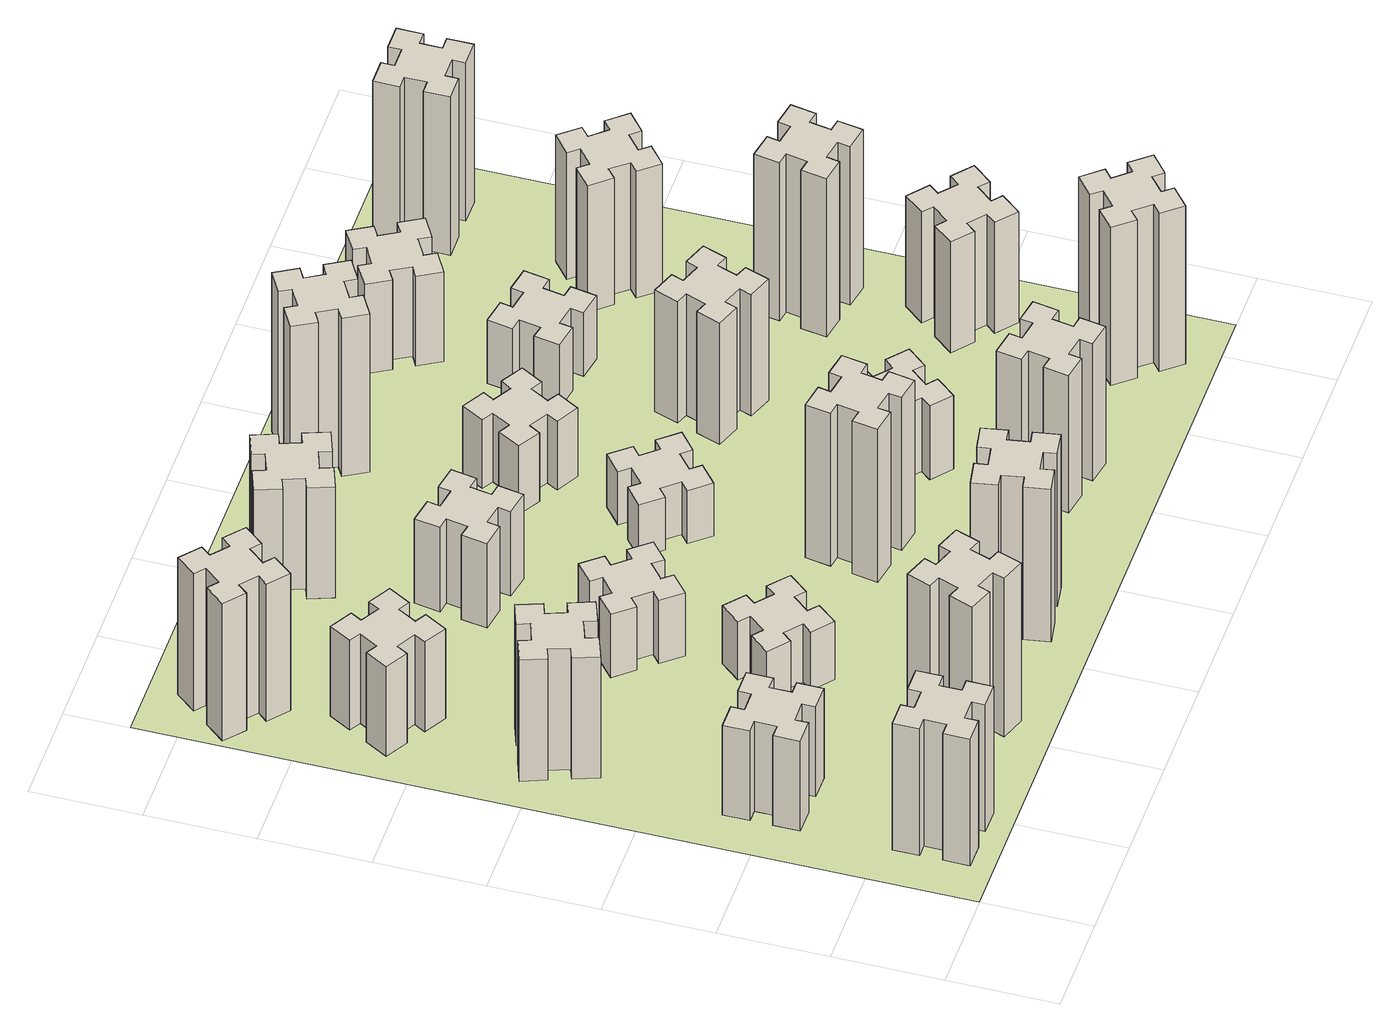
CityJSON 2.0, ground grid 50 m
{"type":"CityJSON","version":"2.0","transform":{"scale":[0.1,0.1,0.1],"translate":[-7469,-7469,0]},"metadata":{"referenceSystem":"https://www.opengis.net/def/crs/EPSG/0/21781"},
"CityObjects":{
"building1":{"type":"Building","attributes":{"class":"1000","function":"1000","usage":"1000","yearOfConstruction":2016,"roofType":"1000","measuredHeight":72,"storeysAboveGround":30,"storeysBelowGround":0},"geometry":[{"type":"Solid","lod":"1","boundaries":[[[[0,1,2,3,4,5,6,7,8,9,10,11,12,13,14,15,16,17,18,19]],[[17,16,20,21]],[[16,15,22,20]],[[15,14,23,22]],[[14,13,24,23]],[[13,12,25,24]],[[12,11,26,25]],[[11,10,27,26]],[[10,9,28,27]],[[9,8,29,28]],[[8,7,30,29]],[[7,6,31,30]],[[6,5,32,31]],[[5,4,33,32]],[[4,3,34,33]],[[3,2,35,34]],[[2,1,36,35]],[[1,0,37,36]],[[0,19,38,37]],[[19,18,39,38]],[[18,17,21,39]],[[24,25,26,27,28,29,30,31,32,33,34,35,36,37,38,39,21,20,22,23]]]]}]},
"building2":{"type":"Building","attributes":{"class":"1000","function":"1000","usage":"1000","yearOfConstruction":2016,"roofType":"1000","measuredHeight":51,"storeysAboveGround":30,"storeysBelowGround":0},"geometry":[{"type":"Solid","lod":"1","boundaries":[[[[40,41,42,43,44,45,46,47,48,49,50,51,52,53,54,55,56,57,58,59]],[[57,56,60,61]],[[56,55,62,60]],[[55,54,63,62]],[[54,53,64,63]],[[53,52,65,64]],[[52,51,66,65]],[[51,50,67,66]],[[50,49,68,67]],[[49,48,69,68]],[[48,47,70,69]],[[47,46,71,70]],[[46,45,72,71]],[[45,44,73,72]],[[44,43,74,73]],[[43,42,75,74]],[[42,41,76,75]],[[41,40,77,76]],[[40,59,78,77]],[[59,58,79,78]],[[58,57,61,79]],[[64,65,66,67,68,69,70,71,72,73,74,75,76,77,78,79,61,60,62,63]]]]}]},
"building3":{"type":"Building","attributes":{"class":"1000","function":"1000","usage":"1000","yearOfConstruction":2016,"roofType":"1000","measuredHeight":69,"storeysAboveGround":30,"storeysBelowGround":0},"geometry":[{"type":"Solid","lod":"1","boundaries":[[[[80,81,82,83,84,85,86,87,88,89,90,91,92,93,94,95,96,97,98,99]],[[97,96,100,101]],[[96,95,102,100]],[[95,94,103,102]],[[94,93,104,103]],[[93,92,105,104]],[[92,91,106,105]],[[91,90,107,106]],[[90,89,108,107]],[[89,88,109,108]],[[88,87,110,109]],[[87,86,111,110]],[[86,85,112,111]],[[85,84,113,112]],[[84,83,114,113]],[[83,82,115,114]],[[82,81,116,115]],[[81,80,117,116]],[[80,99,118,117]],[[99,98,119,118]],[[98,97,101,119]],[[104,105,106,107,108,109,110,111,112,113,114,115,116,117,118,119,101,100,102,103]]]]}]},
"building4":{"type":"Building","attributes":{"class":"1000","function":"1000","usage":"1000","yearOfConstruction":2016,"roofType":"1000","measuredHeight":90,"storeysAboveGround":30,"storeysBelowGround":0},"geometry":[{"type":"Solid","lod":"1","boundaries":[[[[120,121,122,123,124,125,126,127,128,129,130,131,132,133,134,135,136,137,138,139]],[[137,136,140,141]],[[136,135,142,140]],[[135,134,143,142]],[[134,133,144,143]],[[133,132,145,144]],[[132,131,146,145]],[[131,130,147,146]],[[130,129,148,147]],[[129,128,149,148]],[[128,127,150,149]],[[127,126,151,150]],[[126,125,152,151]],[[125,124,153,152]],[[124,123,154,153]],[[123,122,155,154]],[[122,121,156,155]],[[121,120,157,156]],[[120,139,158,157]],[[139,138,159,158]],[[138,137,141,159]],[[144,145,146,147,148,149,150,151,152,153,154,155,156,157,158,159,141,140,142,143]]]]}]},
"building5":{"type":"Building","attributes":{"class":"1000","function":"1000","usage":"1000","yearOfConstruction":2016,"roofType":"1000","measuredHeight":51,"storeysAboveGround":30,"storeysBelowGround":0},"geometry":[{"type":"Solid","lod":"1","boundaries":[[[[160,161,162,163,164,165,166,167,168,169,170,171,172,173,174,175,176,177,178,179]],[[177,176,180,181]],[[176,175,182,180]],[[175,174,183,182]],[[174,173,184,183]],[[173,172,185,184]],[[172,171,186,185]],[[171,170,187,186]],[[170,169,188,187]],[[169,168,189,188]],[[168,167,190,189]],[[167,166,191,190]],[[166,165,192,191]],[[165,164,193,192]],[[164,163,194,193]],[[163,162,195,194]],[[162,161,196,195]],[[161,160,197,196]],[[160,179,198,197]],[[179,178,199,198]],[[178,177,181,199]],[[184,185,186,187,188,189,190,191,192,193,194,195,196,197,198,199,181,180,182,183]]]]}]},
"building6":{"type":"Building","attributes":{"class":"1000","function":"1000","usage":"1000","yearOfConstruction":2016,"roofType":"1000","measuredHeight":78,"storeysAboveGround":30,"storeysBelowGround":0},"geometry":[{"type":"Solid","lod":"1","boundaries":[[[[200,201,202,203,204,205,206,207,208,209,210,211,212,213,214,215,216,217,218,219]],[[217,216,220,221]],[[216,215,222,220]],[[215,214,223,222]],[[214,213,224,223]],[[213,212,225,224]],[[212,211,226,225]],[[211,210,227,226]],[[210,209,228,227]],[[209,208,229,228]],[[208,207,230,229]],[[207,206,231,230]],[[206,205,232,231]],[[205,204,233,232]],[[204,203,234,233]],[[203,202,235,234]],[[202,201,236,235]],[[201,200,237,236]],[[200,219,238,237]],[[219,218,239,238]],[[218,217,221,239]],[[224,225,226,227,228,229,230,231,232,233,234,235,236,237,238,239,221,220,222,223]]]]}]},
"building7":{"type":"Building","attributes":{"class":"1000","function":"1000","usage":"1000","yearOfConstruction":2016,"roofType":"1000","measuredHeight":33,"storeysAboveGround":30,"storeysBelowGround":0},"geometry":[{"type":"Solid","lod":"1","boundaries":[[[[240,241,242,243,244,245,246,247,248,249,250,251,252,253,254,255,256,257,258,259]],[[257,256,260,261]],[[256,255,262,260]],[[255,254,263,262]],[[254,253,264,263]],[[253,252,265,264]],[[252,251,266,265]],[[251,250,267,266]],[[250,249,268,267]],[[249,248,269,268]],[[248,247,270,269]],[[247,246,271,270]],[[246,245,272,271]],[[245,244,273,272]],[[244,243,274,273]],[[243,242,275,274]],[[242,241,276,275]],[[241,240,277,276]],[[240,259,278,277]],[[259,258,279,278]],[[258,257,261,279]],[[264,265,266,267,268,269,270,271,272,273,274,275,276,277,278,279,261,260,262,263]]]]}]},
"building8":{"type":"Building","attributes":{"class":"1000","function":"1000","usage":"1000","yearOfConstruction":2016,"roofType":"1000","measuredHeight":36,"storeysAboveGround":30,"storeysBelowGround":0},"geometry":[{"type":"Solid","lod":"1","boundaries":[[[[280,281,282,283,284,285,286,287,288,289,290,291,292,293,294,295,296,297,298,299]],[[297,296,300,301]],[[296,295,302,300]],[[295,294,303,302]],[[294,293,304,303]],[[293,292,305,304]],[[292,291,306,305]],[[291,290,307,306]],[[290,289,308,307]],[[289,288,309,308]],[[288,287,310,309]],[[287,286,311,310]],[[286,285,312,311]],[[285,284,313,312]],[[284,283,314,313]],[[283,282,315,314]],[[282,281,316,315]],[[281,280,317,316]],[[280,299,318,317]],[[299,298,319,318]],[[298,297,301,319]],[[304,305,306,307,308,309,310,311,312,313,314,315,316,317,318,319,301,300,302,303]]]]}]},
"building9":{"type":"Building","attributes":{"class":"1000","function":"1000","usage":"1000","yearOfConstruction":2016,"roofType":"1000","measuredHeight":87,"storeysAboveGround":30,"storeysBelowGround":0},"geometry":[{"type":"Solid","lod":"1","boundaries":[[[[320,321,322,323,324,325,326,327,328,329,330,331,332,333,334,335,336,337,338,339]],[[337,336,340,341]],[[336,335,342,340]],[[335,334,343,342]],[[334,333,344,343]],[[333,332,345,344]],[[332,331,346,345]],[[331,330,347,346]],[[330,329,348,347]],[[329,328,349,348]],[[328,327,350,349]],[[327,326,351,350]],[[326,325,352,351]],[[325,324,353,352]],[[324,323,354,353]],[[323,322,355,354]],[[322,321,356,355]],[[321,320,357,356]],[[320,339,358,357]],[[339,338,359,358]],[[338,337,341,359]],[[344,345,346,347,348,349,350,351,352,353,354,355,356,357,358,359,341,340,342,343]]]]}]},
"building10":{"type":"Building","attributes":{"class":"1000","function":"1000","usage":"1000","yearOfConstruction":2016,"roofType":"1000","measuredHeight":48,"storeysAboveGround":30,"storeysBelowGround":0},"geometry":[{"type":"Solid","lod":"1","boundaries":[[[[360,361,362,363,364,365,366,367,368,369,370,371,372,373,374,375,376,377,378,379]],[[377,376,380,381]],[[376,375,382,380]],[[375,374,383,382]],[[374,373,384,383]],[[373,372,385,384]],[[372,371,386,385]],[[371,370,387,386]],[[370,369,388,387]],[[369,368,389,388]],[[368,367,390,389]],[[367,366,391,390]],[[366,365,392,391]],[[365,364,393,392]],[[364,363,394,393]],[[363,362,395,394]],[[362,361,396,395]],[[361,360,397,396]],[[360,379,398,397]],[[379,378,399,398]],[[378,377,381,399]],[[384,385,386,387,388,389,390,391,392,393,394,395,396,397,398,399,381,380,382,383]]]]}]},
"building11":{"type":"Building","attributes":{"class":"1000","function":"1000","usage":"1000","yearOfConstruction":2016,"roofType":"1000","measuredHeight":63,"storeysAboveGround":30,"storeysBelowGround":0},"geometry":[{"type":"Solid","lod":"1","boundaries":[[[[400,401,402,403,404,405,406,407,408,409,410,411,412,413,414,415,416,417,418,419]],[[417,416,420,421]],[[416,415,422,420]],[[415,414,423,422]],[[414,413,424,423]],[[413,412,425,424]],[[412,411,426,425]],[[411,410,427,426]],[[410,409,428,427]],[[409,408,429,428]],[[408,407,430,429]],[[407,406,431,430]],[[406,405,432,431]],[[405,404,433,432]],[[404,403,434,433]],[[403,402,435,434]],[[402,401,436,435]],[[401,400,437,436]],[[400,419,438,437]],[[419,418,439,438]],[[418,417,421,439]],[[424,425,426,427,428,429,430,431,432,433,434,435,436,437,438,439,421,420,422,423]]]]}]},
"building12":{"type":"Building","attributes":{"class":"1000","function":"1000","usage":"1000","yearOfConstruction":2016,"roofType":"1000","measuredHeight":87,"storeysAboveGround":30,"storeysBelowGround":0},"geometry":[{"type":"Solid","lod":"1","boundaries":[[[[440,441,442,443,444,445,446,447,448,449,450,451,452,453,454,455,456,457,458,459]],[[457,456,460,461]],[[456,455,462,460]],[[455,454,463,462]],[[454,453,464,463]],[[453,452,465,464]],[[452,451,466,465]],[[451,450,467,466]],[[450,449,468,467]],[[449,448,469,468]],[[448,447,470,469]],[[447,446,471,470]],[[446,445,472,471]],[[445,444,473,472]],[[444,443,474,473]],[[443,442,475,474]],[[442,441,476,475]],[[441,440,477,476]],[[440,459,478,477]],[[459,458,479,478]],[[458,457,461,479]],[[464,465,466,467,468,469,470,471,472,473,474,475,476,477,478,479,461,460,462,463]]]]}]},
"building13":{"type":"Building","attributes":{"class":"1000","function":"1000","usage":"1000","yearOfConstruction":2016,"roofType":"1000","measuredHeight":30,"storeysAboveGround":30,"storeysBelowGround":0},"geometry":[{"type":"Solid","lod":"1","boundaries":[[[[480,481,482,483,484,485,486,487,488,489,490,491,492,493,494,495,496,497,498,499]],[[497,496,500,501]],[[496,495,502,500]],[[495,494,503,502]],[[494,493,504,503]],[[493,492,505,504]],[[492,491,506,505]],[[491,490,507,506]],[[490,489,508,507]],[[489,488,509,508]],[[488,487,510,509]],[[487,486,511,510]],[[486,485,512,511]],[[485,484,513,512]],[[484,483,514,513]],[[483,482,515,514]],[[482,481,516,515]],[[481,480,517,516]],[[480,499,518,517]],[[499,498,519,518]],[[498,497,501,519]],[[504,505,506,507,508,509,510,511,512,513,514,515,516,517,518,519,501,500,502,503]]]]}]},
"building14":{"type":"Building","attributes":{"class":"1000","function":"1000","usage":"1000","yearOfConstruction":2016,"roofType":"1000","measuredHeight":39,"storeysAboveGround":30,"storeysBelowGround":0},"geometry":[{"type":"Solid","lod":"1","boundaries":[[[[520,521,522,523,524,525,526,527,528,529,530,531,532,533,534,535,536,537,538,539]],[[537,536,540,541]],[[536,535,542,540]],[[535,534,543,542]],[[534,533,544,543]],[[533,532,545,544]],[[532,531,546,545]],[[531,530,547,546]],[[530,529,548,547]],[[529,528,549,548]],[[528,527,550,549]],[[527,526,551,550]],[[526,525,552,551]],[[525,524,553,552]],[[524,523,554,553]],[[523,522,555,554]],[[522,521,556,555]],[[521,520,557,556]],[[520,539,558,557]],[[539,538,559,558]],[[538,537,541,559]],[[544,545,546,547,548,549,550,551,552,553,554,555,556,557,558,559,541,540,542,543]]]]}]},
"building15":{"type":"Building","attributes":{"class":"1000","function":"1000","usage":"1000","yearOfConstruction":2016,"roofType":"1000","measuredHeight":78,"storeysAboveGround":30,"storeysBelowGround":0},"geometry":[{"type":"Solid","lod":"1","boundaries":[[[[560,561,562,563,564,565,566,567,568,569,570,571,572,573,574,575,576,577,578,579]],[[577,576,580,581]],[[576,575,582,580]],[[575,574,583,582]],[[574,573,584,583]],[[573,572,585,584]],[[572,571,586,585]],[[571,570,587,586]],[[570,569,588,587]],[[569,568,589,588]],[[568,567,590,589]],[[567,566,591,590]],[[566,565,592,591]],[[565,564,593,592]],[[564,563,594,593]],[[563,562,595,594]],[[562,561,596,595]],[[561,560,597,596]],[[560,579,598,597]],[[579,578,599,598]],[[578,577,581,599]],[[584,585,586,587,588,589,590,591,592,593,594,595,596,597,598,599,581,580,582,583]]]]}]},
"building16":{"type":"Building","attributes":{"class":"1000","function":"1000","usage":"1000","yearOfConstruction":2016,"roofType":"1000","measuredHeight":42,"storeysAboveGround":30,"storeysBelowGround":0},"geometry":[{"type":"Solid","lod":"1","boundaries":[[[[600,601,602,603,604,605,606,607,608,609,610,611,612,613,614,615,616,617,618,619]],[[617,616,620,621]],[[616,615,622,620]],[[615,614,623,622]],[[614,613,624,623]],[[613,612,625,624]],[[612,611,626,625]],[[611,610,627,626]],[[610,609,628,627]],[[609,608,629,628]],[[608,607,630,629]],[[607,606,631,630]],[[606,605,632,631]],[[605,604,633,632]],[[604,603,634,633]],[[603,602,635,634]],[[602,601,636,635]],[[601,600,637,636]],[[600,619,638,637]],[[619,618,639,638]],[[618,617,621,639]],[[624,625,626,627,628,629,630,631,632,633,634,635,636,637,638,639,621,620,622,623]]]]}]},
"building17":{"type":"Building","attributes":{"class":"1000","function":"1000","usage":"1000","yearOfConstruction":2016,"roofType":"1000","measuredHeight":90,"storeysAboveGround":30,"storeysBelowGround":0},"geometry":[{"type":"Solid","lod":"1","boundaries":[[[[640,641,642,643,644,645,646,647,648,649,650,651,652,653,654,655,656,657,658,659]],[[657,656,660,661]],[[656,655,662,660]],[[655,654,663,662]],[[654,653,664,663]],[[653,652,665,664]],[[652,651,666,665]],[[651,650,667,666]],[[650,649,668,667]],[[649,648,669,668]],[[648,647,670,669]],[[647,646,671,670]],[[646,645,672,671]],[[645,644,673,672]],[[644,643,674,673]],[[643,642,675,674]],[[642,641,676,675]],[[641,640,677,676]],[[640,659,678,677]],[[659,658,679,678]],[[658,657,661,679]],[[664,665,666,667,668,669,670,671,672,673,674,675,676,677,678,679,661,660,662,663]]]]}]},
"building18":{"type":"Building","attributes":{"class":"1000","function":"1000","usage":"1000","yearOfConstruction":2016,"roofType":"1000","measuredHeight":69,"storeysAboveGround":30,"storeysBelowGround":0},"geometry":[{"type":"Solid","lod":"1","boundaries":[[[[680,681,682,683,684,685,686,687,688,689,690,691,692,693,694,695,696,697,698,699]],[[697,696,700,701]],[[696,695,702,700]],[[695,694,703,702]],[[694,693,704,703]],[[693,692,705,704]],[[692,691,706,705]],[[691,690,707,706]],[[690,689,708,707]],[[689,688,709,708]],[[688,687,710,709]],[[687,686,711,710]],[[686,685,712,711]],[[685,684,713,712]],[[684,683,714,713]],[[683,682,715,714]],[[682,681,716,715]],[[681,680,717,716]],[[680,699,718,717]],[[699,698,719,718]],[[698,697,701,719]],[[704,705,706,707,708,709,710,711,712,713,714,715,716,717,718,719,701,700,702,703]]]]}]},
"building19":{"type":"Building","attributes":{"class":"1000","function":"1000","usage":"1000","yearOfConstruction":2016,"roofType":"1000","measuredHeight":36,"storeysAboveGround":30,"storeysBelowGround":0},"geometry":[{"type":"Solid","lod":"1","boundaries":[[[[720,721,722,723,724,725,726,727,728,729,730,731,732,733,734,735,736,737,738,739]],[[737,736,740,741]],[[736,735,742,740]],[[735,734,743,742]],[[734,733,744,743]],[[733,732,745,744]],[[732,731,746,745]],[[731,730,747,746]],[[730,729,748,747]],[[729,728,749,748]],[[728,727,750,749]],[[727,726,751,750]],[[726,725,752,751]],[[725,724,753,752]],[[724,723,754,753]],[[723,722,755,754]],[[722,721,756,755]],[[721,720,757,756]],[[720,739,758,757]],[[739,738,759,758]],[[738,737,741,759]],[[744,745,746,747,748,749,750,751,752,753,754,755,756,757,758,759,741,740,742,743]]]]}]},
"building20":{"type":"Building","attributes":{"class":"1000","function":"1000","usage":"1000","yearOfConstruction":2016,"roofType":"1000","measuredHeight":90,"storeysAboveGround":30,"storeysBelowGround":0},"geometry":[{"type":"Solid","lod":"1","boundaries":[[[[760,761,762,763,764,765,766,767,768,769,770,771,772,773,774,775,776,777,778,779]],[[777,776,780,781]],[[776,775,782,780]],[[775,774,783,782]],[[774,773,784,783]],[[773,772,785,784]],[[772,771,786,785]],[[771,770,787,786]],[[770,769,788,787]],[[769,768,789,788]],[[768,767,790,789]],[[767,766,791,790]],[[766,765,792,791]],[[765,764,793,792]],[[764,763,794,793]],[[763,762,795,794]],[[762,761,796,795]],[[761,760,797,796]],[[760,779,798,797]],[[779,778,799,798]],[[778,777,781,799]],[[784,785,786,787,788,789,790,791,792,793,794,795,796,797,798,799,781,780,782,783]]]]}]},
"building21":{"type":"Building","attributes":{"class":"1000","function":"1000","usage":"1000","yearOfConstruction":2016,"roofType":"1000","measuredHeight":51,"storeysAboveGround":30,"storeysBelowGround":0},"geometry":[{"type":"Solid","lod":"1","boundaries":[[[[800,801,802,803,804,805,806,807,808,809,810,811,812,813,814,815,816,817,818,819]],[[817,816,820,821]],[[816,815,822,820]],[[815,814,823,822]],[[814,813,824,823]],[[813,812,825,824]],[[812,811,826,825]],[[811,810,827,826]],[[810,809,828,827]],[[809,808,829,828]],[[808,807,830,829]],[[807,806,831,830]],[[806,805,832,831]],[[805,804,833,832]],[[804,803,834,833]],[[803,802,835,834]],[[802,801,836,835]],[[801,800,837,836]],[[800,819,838,837]],[[819,818,839,838]],[[818,817,821,839]],[[824,825,826,827,828,829,830,831,832,833,834,835,836,837,838,839,821,820,822,823]]]]}]},
"building22":{"type":"Building","attributes":{"class":"1000","function":"1000","usage":"1000","yearOfConstruction":2016,"roofType":"1000","measuredHeight":63,"storeysAboveGround":30,"storeysBelowGround":0},"geometry":[{"type":"Solid","lod":"1","boundaries":[[[[840,841,842,843,844,845,846,847,848,849,850,851,852,853,854,855,856,857,858,859]],[[857,856,860,861]],[[856,855,862,860]],[[855,854,863,862]],[[854,853,864,863]],[[853,852,865,864]],[[852,851,866,865]],[[851,850,867,866]],[[850,849,868,867]],[[849,848,869,868]],[[848,847,870,869]],[[847,846,871,870]],[[846,845,872,871]],[[845,844,873,872]],[[844,843,874,873]],[[843,842,875,874]],[[842,841,876,875]],[[841,840,877,876]],[[840,859,878,877]],[[859,858,879,878]],[[858,857,861,879]],[[864,865,866,867,868,869,870,871,872,873,874,875,876,877,878,879,861,860,862,863]]]]}]},
"building23":{"type":"Building","attributes":{"class":"1000","function":"1000","usage":"1000","yearOfConstruction":2016,"roofType":"1000","measuredHeight":90,"storeysAboveGround":30,"storeysBelowGround":0},"geometry":[{"type":"Solid","lod":"1","boundaries":[[[[880,881,882,883,884,885,886,887,888,889,890,891,892,893,894,895,896,897,898,899]],[[897,896,900,901]],[[896,895,902,900]],[[895,894,903,902]],[[894,893,904,903]],[[893,892,905,904]],[[892,891,906,905]],[[891,890,907,906]],[[890,889,908,907]],[[889,888,909,908]],[[888,887,910,909]],[[887,886,911,910]],[[886,885,912,911]],[[885,884,913,912]],[[884,883,914,913]],[[883,882,915,914]],[[882,881,916,915]],[[881,880,917,916]],[[880,899,918,917]],[[899,898,919,918]],[[898,897,901,919]],[[904,905,906,907,908,909,910,911,912,913,914,915,916,917,918,919,901,900,902,903]]]]}]},
"building24":{"type":"Building","attributes":{"class":"1000","function":"1000","usage":"1000","yearOfConstruction":2016,"roofType":"1000","measuredHeight":72,"storeysAboveGround":30,"storeysBelowGround":0},"geometry":[{"type":"Solid","lod":"1","boundaries":[[[[920,921,922,923,924,925,926,927,928,929,930,931,932,933,934,935,936,937,938,939]],[[937,936,940,941]],[[936,935,942,940]],[[935,934,943,942]],[[934,933,944,943]],[[933,932,945,944]],[[932,931,946,945]],[[931,930,947,946]],[[930,929,948,947]],[[929,928,949,948]],[[928,927,950,949]],[[927,926,951,950]],[[926,925,952,951]],[[925,924,953,952]],[[924,923,954,953]],[[923,922,955,954]],[[922,921,956,955]],[[921,920,957,956]],[[920,939,958,957]],[[939,938,959,958]],[[938,937,941,959]],[[944,945,946,947,948,949,950,951,952,953,954,955,956,957,958,959,941,940,942,943]]]]}]},
"building25":{"type":"Building","attributes":{"class":"1000","function":"1000","usage":"1000","yearOfConstruction":2016,"roofType":"1000","measuredHeight":90,"storeysAboveGround":30,"storeysBelowGround":0},"geometry":[{"type":"Solid","lod":"1","boundaries":[[[[960,961,962,963,964,965,966,967,968,969,970,971,972,973,974,975,976,977,978,979]],[[977,976,980,981]],[[976,975,982,980]],[[975,974,983,982]],[[974,973,984,983]],[[973,972,985,984]],[[972,971,986,985]],[[971,970,987,986]],[[970,969,988,987]],[[969,968,989,988]],[[968,967,990,989]],[[967,966,991,990]],[[966,965,992,991]],[[965,964,993,992]],[[964,963,994,993]],[[963,962,995,994]],[[962,961,996,995]],[[961,960,997,996]],[[960,979,998,997]],[[979,978,999,998]],[[978,977,981,999]],[[984,985,986,987,988,989,990,991,992,993,994,995,996,997,998,999,981,980,982,983]]]]}]},
"landuse1":{"type":"LandUse","attributes":{"name":"plot1","function":"1010"},"geometry":[{"type":"MultiSurface","lod":"1","boundaries":[[[1000,1001,1002,1003]]]}]}
},
"vertices":[
[265,325,0],[265,225,0],[205,225,0],[205,105,0],[325,105,0],[325,165,0],[425,165,0],[425,105,0],[545,105,0],[545,225,0],[485,225,0],[485,325,0],[545,325,0],[545,445,0],[425,445,0],[425,385,0],[325,385,0],[325,445,0],[205,445,0],[205,325,0],[325,385,720],[325,445,720],[425,385,720],[425,445,720],[545,445,720],[545,325,720],[485,325,720],[485,225,720],[545,225,720],[545,105,720],[425,105,720],[425,165,720],[325,165,720],[325,105,720],[205,105,720],[205,225,720],[265,225,720],[265,325,720],[205,325,720],[205,445,720],
[265,1065,0],[265,965,0],[205,965,0],[205,845,0],[325,845,0],[325,905,0],[425,905,0],[425,845,0],[545,845,0],[545,965,0],[485,965,0],[485,1065,0],[545,1065,0],[545,1185,0],[425,1185,0],[425,1125,0],[325,1125,0],[325,1185,0],[205,1185,0],[205,1065,0],[325,1125,510],[325,1185,510],[425,1125,510],[425,1185,510],[545,1185,510],[545,1065,510],[485,1065,510],[485,965,510],[545,965,510],[545,845,510],[425,845,510],[425,905,510],[325,905,510],[325,845,510],[205,845,510],[205,965,510],[265,965,510],[265,1065,510],[205,1065,510],[205,1185,510],
[366,1835,0],[460,1869,0],[480,1813,0],[593,1854,0],[552,1967,0],[496,1946,0],[462,2040,0],[518,2060,0],[477,2173,0],[364,2132,0],[385,2076,0],[291,2042,0],[270,2098,0],[157,2057,0],[199,1944,0],[255,1965,0],[289,1871,0],[233,1850,0],[274,1737,0],[387,1779,0],[289,1871,690],[233,1850,690],[255,1965,690],[199,1944,690],[157,2057,690],[270,2098,690],[291,2042,690],[385,2076,690],[364,2132,690],[477,2173,690],[518,2060,690],[462,2040,690],[496,1946,690],[552,1967,690],[593,1854,690],[480,1813,690],[460,1869,690],[366,1835,690],[387,1779,690],[274,1737,690],
[929,460,0],[895,366,0],[839,387,0],[797,274,0],[910,233,0],[931,289,0],[1025,255,0],[1004,199,0],[1117,157,0],[1158,270,0],[1102,291,0],[1136,385,0],[1192,364,0],[1233,477,0],[1120,518,0],[1100,462,0],[1006,496,0],[1027,552,0],[914,593,0],[873,480,0],[1006,496,900],[1027,552,900],[1100,462,900],[1120,518,900],[1233,477,900],[1192,364,900],[1136,385,900],[1102,291,900],[1158,270,900],[1117,157,900],[1004,199,900],[1025,255,900],[931,289,900],[910,233,900],[797,274,900],[839,387,900],[895,366,900],[929,460,900],[873,480,900],[914,593,900],
[446,2597,0],[496,2684,0],[548,2654,0],[608,2758,0],[504,2818,0],[474,2766,0],[387,2816,0],[417,2868,0],[313,2928,0],[253,2824,0],[305,2794,0],[255,2707,0],[203,2737,0],[143,2633,0],[247,2573,0],[277,2625,0],[364,2575,0],[334,2523,0],[438,2463,0],[498,2567,0],[364,2575,510],[334,2523,510],[277,2625,510],[247,2573,510],[143,2633,510],[203,2737,510],[255,2707,510],[305,2794,510],[253,2824,510],[313,2928,510],[417,2868,510],[387,2816,510],[474,2766,510],[504,2818,510],[608,2758,510],[548,2654,510],[496,2684,510],[446,2597,510],[498,2567,510],[438,2463,510],
[384,3387,0],[308,3452,0],[346,3498,0],[254,3575,0],[177,3483,0],[223,3444,0],[159,3368,0],[113,3406,0],[36,3314,0],[128,3237,0],[166,3283,0],[243,3219,0],[204,3173,0],[296,3096,0],[373,3188,0],[327,3226,0],[392,3303,0],[438,3264,0],[515,3356,0],[423,3433,0],[392,3303,780],[438,3264,780],[327,3226,780],[373,3188,780],[296,3096,780],[204,3173,780],[243,3219,780],[166,3283,780],[128,3237,780],[36,3314,780],[113,3406,780],[159,3368,780],[223,3444,780],[177,3483,780],[254,3575,780],[346,3498,780],[308,3452,780],[384,3387,780],[423,3433,780],[515,3356,780],
[1224,1267,0],[1148,1332,0],[1186,1378,0],[1094,1455,0],[1017,1363,0],[1063,1324,0],[999,1248,0],[953,1286,0],[876,1194,0],[968,1117,0],[1006,1163,0],[1083,1099,0],[1044,1053,0],[1136,976,0],[1213,1068,0],[1167,1106,0],[1232,1183,0],[1278,1144,0],[1355,1236,0],[1263,1313,0],[1232,1183,330],[1278,1144,330],[1167,1106,330],[1213,1068,330],[1136,976,330],[1044,1053,330],[1083,1099,330],[1006,1163,330],[968,1117,330],[876,1194,330],[953,1286,330],[999,1248,330],[1063,1324,330],[1017,1363,330],[1094,1455,330],[1186,1378,330],[1148,1332,330],[1224,1267,330],[1263,1313,330],[1355,1236,330],
[1083,1972,0],[1006,1907,0],[968,1953,0],[876,1876,0],[953,1784,0],[999,1823,0],[1063,1746,0],[1017,1708,0],[1094,1616,0],[1186,1693,0],[1148,1739,0],[1224,1803,0],[1263,1757,0],[1355,1834,0],[1278,1926,0],[1232,1888,0],[1167,1964,0],[1213,2003,0],[1136,2095,0],[1044,2018,0],[1167,1964,360],[1213,2003,360],[1232,1888,360],[1278,1926,360],[1355,1834,360],[1263,1757,360],[1224,1803,360],[1148,1739,360],[1186,1693,360],[1094,1616,360],[1017,1708,360],[1063,1746,360],[999,1823,360],[953,1784,360],[876,1876,360],[968,1953,360],[1006,1907,360],[1083,1972,360],[1044,2018,360],[1136,2095,360],
[1785,492,0],[1687,475,0],[1677,534,0],[1558,513,0],[1579,395,0],[1638,405,0],[1656,307,0],[1597,297,0],[1617,178,0],[1736,199,0],[1725,258,0],[1824,276,0],[1834,217,0],[1952,237,0],[1931,356,0],[1872,345,0],[1855,444,0],[1914,454,0],[1893,572,0],[1775,551,0],[1855,444,870],[1914,454,870],[1872,345,870],[1931,356,870],[1952,237,870],[1834,217,870],[1824,276,870],[1725,258,870],[1736,199,870],[1617,178,870],[1597,297,870],[1656,307,870],[1638,405,870],[1579,395,870],[1558,513,870],[1677,534,870],[1687,475,870],[1785,492,870],[1775,551,870],[1893,572,870],
[1284,2695,0],[1185,2712,0],[1196,2771,0],[1077,2792,0],[1057,2674,0],[1116,2664,0],[1098,2565,0],[1039,2576,0],[1018,2457,0],[1137,2437,0],[1147,2496,0],[1245,2478,0],[1235,2419,0],[1353,2398,0],[1374,2517,0],[1315,2527,0],[1332,2625,0],[1391,2615,0],[1412,2733,0],[1294,2754,0],[1332,2625,480],[1391,2615,480],[1315,2527,480],[1374,2517,480],[1353,2398,480],[1235,2419,480],[1245,2478,480],[1147,2496,480],[1137,2437,480],[1018,2457,480],[1039,2576,480],[1098,2565,480],[1116,2664,480],[1057,2674,480],[1077,2792,480],[1196,2771,480],[1185,2712,480],[1284,2695,480],[1294,2754,480],[1412,2733,480],
[1125,3456,0],[1031,3422,0],[1010,3478,0],[897,3437,0],[939,3324,0],[995,3345,0],[1029,3251,0],[973,3230,0],[1014,3117,0],[1127,3159,0],[1106,3215,0],[1200,3249,0],[1220,3193,0],[1333,3234,0],[1292,3347,0],[1236,3326,0],[1202,3420,0],[1258,3440,0],[1217,3553,0],[1104,3512,0],[1202,3420,630],[1258,3440,630],[1236,3326,630],[1292,3347,630],[1333,3234,630],[1220,3193,630],[1200,3249,630],[1106,3215,630],[1127,3159,630],[1014,3117,630],[973,3230,630],[1029,3251,630],[995,3345,630],[939,3324,630],[897,3437,630],[1010,3478,630],[1031,3422,630],[1125,3456,630],[1104,3512,630],[1217,3553,630],
[2055,1047,0],[2072,1145,0],[2131,1135,0],[2152,1253,0],[2034,1274,0],[2024,1215,0],[1925,1232,0],[1936,1291,0],[1817,1312,0],[1797,1194,0],[1856,1184,0],[1838,1085,0],[1779,1096,0],[1758,977,0],[1877,957,0],[1887,1016,0],[1985,998,0],[1975,939,0],[2093,918,0],[2114,1037,0],[1985,998,870],[1975,939,870],[1887,1016,870],[1877,957,870],[1758,977,870],[1779,1096,870],[1838,1085,870],[1856,1184,870],[1797,1194,870],[1817,1312,870],[1936,1291,870],[1925,1232,870],[2024,1215,870],[2034,1274,870],[2152,1253,870],[2131,1135,870],[2072,1145,870],[2055,1047,870],[2114,1037,870],[2093,918,870],
[1972,1988,0],[1907,2064,0],[1953,2103,0],[1876,2195,0],[1784,2118,0],[1823,2072,0],[1746,2007,0],[1708,2053,0],[1616,1976,0],[1693,1884,0],[1739,1923,0],[1803,1846,0],[1757,1808,0],[1834,1716,0],[1926,1793,0],[1888,1839,0],[1964,1903,0],[2003,1857,0],[2095,1934,0],[2018,2026,0],[1964,1903,300],[2003,1857,300],[1888,1839,300],[1926,1793,300],[1834,1716,300],[1757,1808,300],[1803,1846,300],[1739,1923,300],[1693,1884,300],[1616,1976,300],[1708,2053,300],[1746,2007,300],[1823,2072,300],[1784,2118,300],[1876,2195,300],[1953,2103,300],[1907,2064,300],[1972,1988,300],[2018,2026,300],[2095,1934,300],
[2026,2497,0],[2076,2584,0],[2128,2554,0],[2188,2658,0],[2084,2718,0],[2054,2666,0],[1967,2716,0],[1997,2768,0],[1893,2828,0],[1833,2724,0],[1885,2694,0],[1835,2607,0],[1783,2637,0],[1723,2533,0],[1827,2473,0],[1857,2525,0],[1944,2475,0],[1914,2423,0],[2018,2363,0],[2078,2467,0],[1944,2475,390],[1914,2423,390],[1857,2525,390],[1827,2473,390],[1723,2533,390],[1783,2637,390],[1835,2607,390],[1885,2694,390],[1833,2724,390],[1893,2828,390],[1997,2768,390],[1967,2716,390],[2054,2666,390],[2084,2718,390],[2188,2658,390],[2128,2554,390],[2076,2584,390],[2026,2497,390],[2078,2467,390],[2018,2363,390],
[2496,544,0],[2478,445,0],[2419,456,0],[2398,337,0],[2517,317,0],[2527,376,0],[2625,358,0],[2615,299,0],[2733,278,0],[2754,397,0],[2695,407,0],[2712,505,0],[2771,495,0],[2792,613,0],[2674,634,0],[2664,575,0],[2565,592,0],[2576,651,0],[2457,672,0],[2437,554,0],[2565,592,780],[2576,651,780],[2664,575,780],[2674,634,780],[2792,613,780],[2771,495,780],[2712,505,780],[2695,407,780],[2754,397,780],[2733,278,780],[2615,299,780],[2625,358,780],[2527,376,780],[2517,317,780],[2398,337,780],[2419,456,780],[2478,445,780],[2496,544,780],[2437,554,780],[2457,672,780],
[2547,1006,0],[2612,1083,0],[2658,1044,0],[2735,1136,0],[2643,1213,0],[2604,1167,0],[2528,1232,0],[2566,1278,0],[2474,1355,0],[2397,1263,0],[2443,1224,0],[2379,1148,0],[2333,1186,0],[2256,1094,0],[2348,1017,0],[2386,1063,0],[2463,999,0],[2424,953,0],[2516,876,0],[2593,968,0],[2463,999,420],[2424,953,420],[2386,1063,420],[2348,1017,420],[2256,1094,420],[2333,1186,420],[2379,1148,420],[2443,1224,420],[2397,1263,420],[2474,1355,420],[2566,1278,420],[2528,1232,420],[2604,1167,420],[2643,1213,420],[2735,1136,420],[2658,1044,420],[2612,1083,420],[2547,1006,420],[2593,968,420],[2516,876,420],
[1844,3556,0],[1757,3506,0],[1727,3558,0],[1623,3498,0],[1683,3394,0],[1735,3424,0],[1785,3337,0],[1733,3307,0],[1793,3203,0],[1897,3263,0],[1867,3315,0],[1954,3365,0],[1984,3313,0],[2088,3373,0],[2028,3477,0],[1976,3447,0],[1926,3534,0],[1978,3564,0],[1918,3668,0],[1814,3608,0],[1926,3534,900],[1978,3564,900],[1976,3447,900],[2028,3477,900],[2088,3373,900],[1984,3313,900],[1954,3365,900],[1867,3315,900],[1897,3263,900],[1793,3203,900],[1733,3307,900],[1785,3337,900],[1735,3424,900],[1683,3394,900],[1623,3498,900],[1727,3558,900],[1757,3506,900],[1844,3556,900],[1814,3608,900],[1918,3668,900],
[2682,1871,0],[2716,1965,0],[2772,1944,0],[2813,2057,0],[2700,2098,0],[2680,2042,0],[2586,2076,0],[2607,2132,0],[2494,2173,0],[2453,2060,0],[2509,2040,0],[2475,1946,0],[2419,1967,0],[2377,1854,0],[2490,1813,0],[2511,1869,0],[2605,1835,0],[2584,1779,0],[2697,1737,0],[2738,1850,0],[2605,1835,690],[2584,1779,690],[2511,1869,690],[2490,1813,690],[2377,1854,690],[2419,1967,690],[2475,1946,690],[2509,2040,690],[2453,2060,690],[2494,2173,690],[2607,2132,690],[2586,2076,690],[2680,2042,690],[2700,2098,690],[2813,2057,690],[2772,1944,690],[2716,1965,690],[2682,1871,690],[2738,1850,690],[2697,1737,690],
[2664,2795,0],[2565,2812,0],[2576,2871,0],[2457,2892,0],[2437,2774,0],[2496,2764,0],[2478,2665,0],[2419,2676,0],[2398,2557,0],[2517,2537,0],[2527,2596,0],[2625,2578,0],[2615,2519,0],[2733,2498,0],[2754,2617,0],[2695,2627,0],[2712,2725,0],[2771,2715,0],[2792,2833,0],[2674,2854,0],[2712,2725,360],[2771,2715,360],[2695,2627,360],[2754,2617,360],[2733,2498,360],[2615,2519,360],[2625,2578,360],[2527,2596,360],[2517,2537,360],[2398,2557,360],[2419,2676,360],[2478,2665,360],[2496,2764,360],[2437,2774,360],[2457,2892,360],[2576,2871,360],[2565,2812,360],[2664,2795,360],[2674,2854,360],[2792,2833,360],
[3468,259,0],[3544,323,0],[3583,277,0],[3675,354,0],[3598,446,0],[3552,408,0],[3487,484,0],[3533,523,0],[3456,615,0],[3364,538,0],[3403,492,0],[3326,427,0],[3288,473,0],[3196,396,0],[3273,304,0],[3319,343,0],[3383,266,0],[3337,228,0],[3414,136,0],[3506,213,0],[3383,266,900],[3337,228,900],[3319,343,900],[3273,304,900],[3196,396,900],[3288,473,900],[3326,427,900],[3403,492,900],[3364,538,900],[3456,615,900],[3533,523,900],[3487,484,900],[3552,408,900],[3598,446,900],[3675,354,900],[3583,277,900],[3544,323,900],[3468,259,900],[3506,213,900],[3414,136,900],
[2716,3347,0],[2666,3434,0],[2718,3464,0],[2658,3568,0],[2554,3508,0],[2584,3456,0],[2497,3406,0],[2467,3458,0],[2363,3398,0],[2423,3294,0],[2475,3324,0],[2525,3237,0],[2473,3207,0],[2533,3103,0],[2637,3163,0],[2607,3215,0],[2694,3265,0],[2724,3213,0],[2828,3273,0],[2768,3377,0],[2694,3265,510],[2724,3213,510],[2607,3215,510],[2637,3163,510],[2533,3103,510],[2473,3207,510],[2525,3237,510],[2475,3324,510],[2423,3294,510],[2363,3398,510],[2467,3458,510],[2497,3406,510],[2584,3456,510],[2554,3508,510],[2658,3568,510],[2718,3464,510],[2666,3434,510],[2716,3347,510],[2768,3377,510],[2828,3273,510],
[3487,1006,0],[3552,1083,0],[3598,1044,0],[3675,1136,0],[3583,1213,0],[3544,1167,0],[3468,1232,0],[3506,1278,0],[3414,1355,0],[3337,1263,0],[3383,1224,0],[3319,1148,0],[3273,1186,0],[3196,1094,0],[3288,1017,0],[3326,1063,0],[3403,999,0],[3364,953,0],[3456,876,0],[3533,968,0],[3403,999,630],[3364,953,630],[3326,1063,630],[3288,1017,630],[3196,1094,630],[3273,1186,630],[3319,1148,630],[3383,1224,630],[3337,1263,630],[3414,1355,630],[3506,1278,630],[3468,1232,630],[3544,1167,630],[3583,1213,630],[3675,1136,630],[3598,1044,630],[3552,1083,630],[3487,1006,630],[3533,968,630],[3456,876,630],
[3267,1656,0],[3365,1638,0],[3355,1579,0],[3473,1558,0],[3494,1677,0],[3435,1687,0],[3452,1785,0],[3511,1775,0],[3532,1893,0],[3414,1914,0],[3404,1855,0],[3305,1872,0],[3316,1931,0],[3197,1952,0],[3177,1834,0],[3236,1824,0],[3218,1725,0],[3159,1736,0],[3138,1617,0],[3257,1597,0],[3218,1725,900],[3159,1736,900],[3236,1824,900],[3177,1834,900],[3197,1952,900],[3316,1931,900],[3305,1872,900],[3404,1855,900],[3414,1914,900],[3532,1893,900],[3511,1775,900],[3452,1785,900],[3435,1687,900],[3494,1677,900],[3473,1558,900],[3355,1579,900],[3365,1638,900],[3267,1656,900],[3257,1597,900],[3138,1617,900],
[3119,2563,0],[3183,2486,0],[3137,2448,0],[3214,2356,0],[3306,2433,0],[3268,2479,0],[3344,2543,0],[3383,2497,0],[3475,2574,0],[3398,2666,0],[3352,2628,0],[3287,2704,0],[3333,2743,0],[3256,2835,0],[3164,2758,0],[3203,2712,0],[3126,2647,0],[3088,2693,0],[2996,2616,0],[3073,2524,0],[3126,2647,720],[3088,2693,720],[3203,2712,720],[3164,2758,720],[3256,2835,720],[3333,2743,720],[3287,2704,720],[3352,2628,720],[3398,2666,720],[3475,2574,720],[3383,2497,720],[3344,2543,720],[3268,2479,720],[3306,2433,720],[3214,2356,720],[3137,2448,720],[3183,2486,720],[3119,2563,720],[3073,2524,720],[2996,2616,720],
[3285,3325,0],[3385,3325,0],[3385,3265,0],[3505,3265,0],[3505,3385,0],[3445,3385,0],[3445,3485,0],[3505,3485,0],[3505,3605,0],[3385,3605,0],[3385,3545,0],[3285,3545,0],[3285,3605,0],[3165,3605,0],[3165,3485,0],[3225,3485,0],[3225,3385,0],[3165,3385,0],[3165,3265,0],[3285,3265,0],[3225,3385,900],[3165,3385,900],[3225,3485,900],[3165,3485,900],[3165,3605,900],[3285,3605,900],[3285,3545,900],[3385,3545,900],[3385,3605,900],[3505,3605,900],[3505,3485,900],[3445,3485,900],[3445,3385,900],[3505,3385,900],[3505,3265,900],[3385,3265,900],[3385,3325,900],[3285,3325,900],[3285,3265,900],[3165,3265,900],
[5,3705,0],[3705,3705,0],[3705,5,0],[5,5,0]
]}
